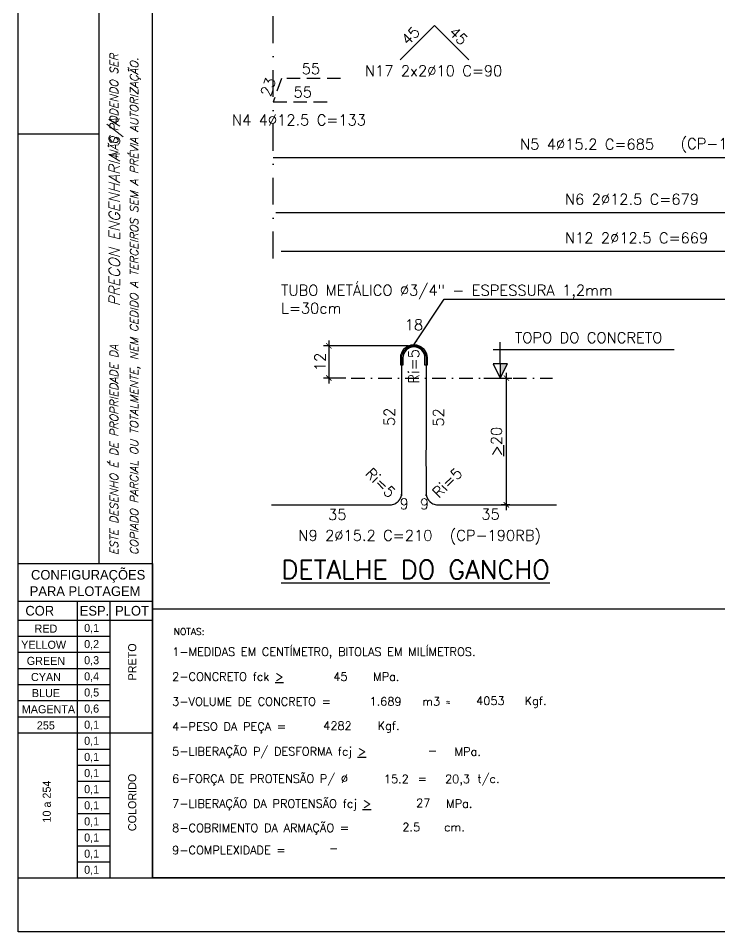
# Model space of a CAD drawing. Header units: centimetres. Extents: x 1658 to 6058, y 7962 to 9447.
# Drawn here: x 3958 to 4611, y 7962 to 8812 of the extents above; entities that cross this region are included whole.
import ezdxf
from ezdxf.enums import TextEntityAlignment as Align

# ---------------------------------------------------------------- set-up
doc = ezdxf.new("R2010")
doc.units = ezdxf.units.CM
doc.header["$LTSCALE"] = 50
doc.header["$MEASUREMENT"] = 0
doc.header["$PDMODE"] = 67
doc.linetypes.add('DASHDOT', pattern=[1, 0.5, -0.25, 0, -0.25])
doc.linetypes.add('HIDDEN', pattern=[0.375, 0.25, -0.125])
for name, color, linetype in [('COTAS-PRECON', 1, 'Continuous'), ('FERROS-PRECON', 4, 'Continuous'), ('FORMATO-PRECON', 2, 'Continuous'), ('HACHURAS-PRECON', 1, 'Continuous'), ('LINHA CENTRO-PRECON', 1, 'DASHDOT'), ('LINHA-01-PRECON', 1, 'Continuous'), ('LINHA-04-PRECON', 4, 'Continuous'), ('LINHA-05-PRECON', 5, 'Continuous'), ('NOTAS-PRECON', 2, 'Continuous'), ('X1', 2, 'Continuous')]:
    doc.layers.add(name, color=color, linetype=linetype)
doc.styles.add('PRECON-ROMANS', font='romans.shx')
doc.styles.add('R060', font='ACENT.shx', dxfattribs={"height": 75})
doc.styles.add('ROMANS', font='ROMANS.SHX', dxfattribs={"oblique": 15, "height": 3})
doc.styles.get("Standard").update_dxf_attribs({"font": 'romans.shx'})
doc.dimstyles.new('ESC50-25', dxfattribs={"dimscale": 50, "dimtxt": 0.2, "dimasz": 0.1, "dimexe": 0.1, "dimexo": 0.1, "dimgap": 0.065, "dimtad": 1, "dimdec": 1, "dimlfac": 0.5, "dimzin": 12, "dimdsep": 46, "dimtxsty": 'Standard', "dimblk": 'ARCHTICK', "dimcen": 0.09, "dimdle": 0.1, "dimclrd": 256, "dimclre": 256, "dimclrt": 2, "dimaunit": 1, "dimazin": 0, "dimtfac": 1, "dimtdec": 1, "dimtix": 1, "dimtmove": 1, "dimatfit": 3, "dimfxl": 1, "dimtolj": 1, "dimtzin": 0, "dimlwd": -1, "dimlwe": -1, "dimarcsym": 0})
doc.dimstyles.new('ESC50-50', dxfattribs={"dimscale": 50, "dimtxt": 0.2, "dimasz": 0.15, "dimexe": 0.15, "dimexo": 0.15, "dimgap": 0.08, "dimtad": 1, "dimdec": 1, "dimzin": 12, "dimdsep": 46, "dimtxsty": 'Standard', "dimblk": 'ARCHTICK', "dimcen": 0.09, "dimdle": 0.15, "dimclrd": 256, "dimclre": 256, "dimclrt": 2, "dimazin": 3, "dimtfac": 1, "dimtdec": 1, "dimtix": 1, "dimtmove": 2, "dimatfit": 2, "dimfxl": 0.15, "dimtolj": 1, "dimtzin": 0, "dimarcsym": 0})

# ---------------------------------------------------------------- blocks, each defined once
blk = doc.blocks.new('A$C0AF02B9D')
at = {"layer": 'FORMATO-PRECON', "color": 1}
for p, q in [((0, 585), (250, 585)), ((0, 0), (0, 585)), ((250, 585), (250, 0)), ((0, 480), (250, 480)), ((0, 450), (170.7, 450)), ((0, 420), (170.7, 420)), ((0, 390), (170.7, 390)), ((0, 360), (170.7, 360)), ((0, 330), (170.7, 330)), ((0, 300), (170.7, 300)), ((110.1, 240), (170.7, 240)), ((110.1, 210), (170.7, 210)), ((110.1, 180), (170.7, 180)), ((110.1, 150), (170.7, 150)), ((110.1, 150), (170.7, 150)), ((110.1, 120), (170.7, 120)), ((110.1, 120), (170.7, 120)), ((110.1, 90), (170.7, 90)), ((110.1, 90), (170.7, 90)), ((110.1, 60), (170.7, 60)), ((110.1, 60), (170.7, 60)), ((110.1, 30), (170.7, 30)), ((110.1, 30), (170.7, 30)), ((0, 0), (250, 0)), ((110.1, 0), (170.7, 0)), ((110.1, 0), (170.7, 0)), ((110.1, 0), (170.7, 0))]:
    blk.add_line(p, q, dxfattribs=at)
at = {"layer": 'FORMATO-PRECON'}
for p, q in [((0, 515), (250, 515)), ((110.1, 0), (110.1, 515)), ((170.7, 0), (170.7, 515)), ((0, 270), (250, 270))]:
    blk.add_line(p, q, dxfattribs=at)
at = {"layer": 'FORMATO-PRECON', "style": 'R060'}
for s, p in [('CONFIGURAÇÕES ', (133.4, 563.9)), ('PARA PLOTAGEM', (124.3, 533.7)), ('COR', (40, 497.3)), ('ESP.', (141.8, 497.3)), ('PLOT', (211.6, 497.3))]:
    blk.add_text(s, height=18, dxfattribs=at).set_placement(p, align=Align.MIDDLE)
at = {"layer": 'FORMATO-PRECON', "color": 1, "style": 'R060'}
for s, p in [('RED', (51.5, 464)), ('0,1', (136.5, 464)), ('0,2', (136.5, 434)), ('YELLOW', (47.2, 434)), ('GREEN', (51.5, 404)), ('0,3', (136.5, 404)), ('CYAN', (51.5, 374)), ('0,4', (136.5, 374)), ('BLUE', (51.5, 344)), ('0,5', (136.5, 344)), ('0,6', (136.5, 314)), ('MAGENTA', (56.1, 314)), ('255', (51.3, 284)), ('0,1', (136.5, 284)), ('0,1', (136.5, 254)), ('0,1', (136.5, 224)), ('0,1', (136.5, 194)), ('0,1', (136.5, 164)), ('0,1', (136.5, 134)), ('0,1', (136.5, 104)), ('0,1', (136.5, 74)), ('0,1', (136.5, 44)), ('0,1', (136.5, 14))]:
    blk.add_text(s, height=15, dxfattribs=at).set_placement(p, align=Align.MIDDLE)
for s, p in [('PRETO', (212, 402.1)), ('COLORIDO', (212, 140.6)), ('10 a 254', (53, 142.2))]:
    blk.add_text(s, height=15, rotation=90, dxfattribs=at).set_placement(p, align=Align.MIDDLE)
blk = doc.blocks.new('A$C432D58B7')
at = {"layer": 'LINHA-01-PRECON'}
blk.add_blockref('A$C0AF02B9D', (0, 0), dxfattribs=at)
blk = doc.blocks.new('A$C550964AD')
at = {"layer": 'LINHA-01-PRECON'}
blk.add_blockref('A$C432D58B7', (0, 0), dxfattribs=at)
blk = doc.blocks.new('A$C12EB5E76')
at = {"layer": 'FORMATO-PRECON', "color": 6}
blk.add_line((35.3, 3089.3), (35.3, 1939.3), dxfattribs=at)
at = {"layer": 'FORMATO-PRECON'}
for points in [[(-114.7, 1254.3), (-114.7, 4224.3), (4085.3, 4224.3), (4085.3, 1254.3)], [(135.3, 1939.3), (135.3, 3089.3), (35.3, 3089.3), (35.3, 1939.3)]]:
    blk.add_lwpolyline(points, close=True, dxfattribs=at)
at = {"layer": 'FORMATO-PRECON', "color": 6}
blk.add_lwpolyline([(135.3, 1354.3), (135.3, 4124.3), (3985.3, 4124.3), (3985.3, 1354.3)], close=True, dxfattribs=at)
at = {"layer": 'FORMATO-PRECON'}
blk.add_lwpolyline([(-114.7, 2739.3), (35.3, 2739.3)], dxfattribs=at)
at = {"layer": 'LINHA-05-PRECON'}
blk.add_blockref('A$C550964AD', (-114.7, 1354.3), dxfattribs=at)
at = {"layer": 'FORMATO-PRECON', "style": 'ROMANS', "oblique": 15}
for s, p in [('ESTE DESENHO É DE PROPRIEDADE DA                            NÃO PODENDO SER', (70.9, 1955.1)), ('COPIADO PARCIAL OU TOTALMENTE, NEM CEDIDO A TERCEIROS SEM A PRÉVIA AUTORIZAÇÃO.', (108.3, 1955.1))]:
    blk.add_text(s, height=15, rotation=90, dxfattribs=at).set_placement(p)
at = {"layer": 'FORMATO-PRECON', "color": 3, "style": 'ROMANS', "oblique": 15}
blk.add_text('PRECON ENGENHARIA S/A', height=20, rotation=90, dxfattribs=at).set_placement((74, 2418.3))
blk = doc.blocks.new('NOTAS')
at = {"layer": 'NOTAS-PRECON', "color": 3, "style": 'ROMANS'}
blk.add_text('NOTAS:', height=11.93, dxfattribs=at).set_placement((9112.7, 411.6))
at = {"layer": 'NOTAS-PRECON', "style": 'ROMANS'}
for s, height, p in [('1-MEDIDAS EM CENTÍMETRO, BITOLAS EM MILÍMETROS. ', 14.918, (9109.9, 374)), ('2-CONCRETO fck %%U>%%U ', 14.918, (9109.9, 329.3)), ('3-VOLUME DE CONCRETO =', 14.918, (9109.9, 284.5)), ('≈ ', 14.92, (9601.3, 284.5)), ('4-PESO DA PEÇA =', 14.918, (9109.9, 239.7)), ('5-LIBERAÇÃO P/ DESFORMA fcj %%U>', 14.918, (9109.9, 195)), ('6-FORÇA DE PROTENSÃO P/ %%C', 14.918, (9109.8, 145.9)), ('=', 14.9, (9550.9, 145.9)), ('t/c.', 14.92, (9658.1, 145.9)), ('7-LIBERAÇÃO DA PROTENSÃO fcj %%U>', 14.918, (9109.8, 101.2)), ('MPa.', 14.92, (9601.8, 101.2)), ('8-COBRIMENTO DA ARMAÇÃO =', 14.918, (9109.9, 57.6)), ('9-COMPLEXIDADE =', 14.918, (9109.9, 17.6))]:
    blk.add_text(s, height=height, dxfattribs=at).set_placement(p)
at = {"layer": 'NOTAS-PRECON', "color": 2, "style": 'PRECON-ROMANS'}
for s, p in [('   MPa.', (9477.7, 336.7)), ('m3', (9575.1, 292.2)), ('Kgf.', (9762.6, 293.3)), ('Kgf.', (9498.6, 248.6)), ('MPa.', (9640.7, 202.1)), ('cm.', (9616.9, 66.5))]:
    blk.add_text(s, height=14.92, dxfattribs=at).set_placement(p, align=Align.MIDDLE_CENTER)
at = {"layer": 'NOTAS-PRECON', "color": 2, "style": 'PRECON-ROMANS', "flags": 8}
for tag, p in [('A', (9412.1, 336.7)), ('B', (9493.1, 292.2)), ('C', (9681.4, 293.3)), ('D', (9406.7, 248.6)), ('E', (9577.4, 203.8)), ('F', (9512.4, 153)), ('G', (9622.3, 153)), ('H', (9560.8, 110)), ('I', (9539.2, 66.5))]:
    blk.add_attdef(tag, text='', height=14.9, dxfattribs=at).set_placement(p, align=Align.MIDDLE_CENTER)
at = {"layer": 'NOTAS-PRECON', "color": 2, "style": 'PRECON-ROMANS'}
blk.add_attdef('J', (9391.7, 21.3), '', height=14.9, dxfattribs=at)
blk = doc.blocks.new('*D33')
at = {"layer": 'Defpoints', "color": 0, "transparency": 16777216}
for p in [(4203.11, 8756.44), (4195.57, 8734.71), (4195.57, 8734.71)]:
    blk.add_point(p, dxfattribs=at)
at = {"layer": 'COTAS-PRECON', "color": 2, "transparency": 16777216, "insert": (4190.84, 8748.52), "char_height": 10, "attachment_point": 5, "rotation": 70.88169}
blk.add_mtext('\\A1;23', dxfattribs=at)
blk = doc.blocks.new('_ArchTick')
at = {"color": 0, "linetype": 'ByBlock', "const_width": 0.15}
blk.add_lwpolyline([(-0.5, -0.5), (0.5, 0.5)], dxfattribs=at)
blk = doc.blocks.new('*D34')
at = {"layer": 'Defpoints', "color": 0, "transparency": 16777216}
for p in [(4203.11, 8756.44), (4258.11, 8756.44), (4258.11, 8756.44)]:
    blk.add_point(p, dxfattribs=at)
at = {"layer": 'COTAS-PRECON', "color": 2, "transparency": 16777216, "insert": (4230.61, 8765.44), "char_height": 10, "attachment_point": 5}
blk.add_mtext('\\A1;55', dxfattribs=at)
blk = doc.blocks.new('*D35')
at = {"layer": 'Defpoints', "color": 0, "transparency": 16777216}
for p in [(4195.57, 8734.71), (4195.57, 8734.71), (4250.57, 8734.71)]:
    blk.add_point(p, dxfattribs=at)
at = {"layer": 'COTAS-PRECON', "color": 2, "transparency": 16777216, "insert": (4223.07, 8743.71), "char_height": 10, "attachment_point": 5}
blk.add_mtext('\\A1;55', dxfattribs=at)
blk = doc.blocks.new('*D156')
at = {"layer": 'Defpoints', "color": 0, "transparency": 16777216}
for p in [(4316.13, 8489.68), (4315.13, 8370.91), (4316.13, 8370.91)]:
    blk.add_point(p, dxfattribs=at)
at = {"layer": 'COTAS-PRECON', "color": 2, "transparency": 16777216, "insert": (4303.58, 8441.47), "char_height": 10, "attachment_point": 5, "rotation": 90}
blk.add_mtext('\\A1;52', dxfattribs=at)
blk = doc.blocks.new('*D157')
at = {"layer": 'Defpoints', "color": 0, "transparency": 16777216}
for p in [(4348.94, 8359.64), (4348.94, 8359.64), (4459.01, 8359.64)]:
    blk.add_point(p, dxfattribs=at)
at = {"layer": 'COTAS-PRECON', "color": 2, "transparency": 16777216, "insert": (4397.67, 8350.99), "char_height": 10, "attachment_point": 5}
blk.add_mtext('\\A1;35', dxfattribs=at)
blk = doc.blocks.new('*D158')
at = {"layer": 'Defpoints', "color": 0, "transparency": 16777216}
for p in [(4193.79, 8359.64), (4303.86, 8359.64), (4303.86, 8359.64)]:
    blk.add_point(p, dxfattribs=at)
at = {"layer": 'COTAS-PRECON', "color": 2, "transparency": 16777216, "insert": (4255.13, 8350.67), "char_height": 10, "attachment_point": 5}
blk.add_mtext('\\A1;35', dxfattribs=at)
blk = doc.blocks.new('*D159')
at = {"layer": 'Defpoints', "color": 0, "transparency": 16777216}
for p in [(4336.67, 8489.68), (4336.67, 8370.91), (4337.67, 8370.91)]:
    blk.add_point(p, dxfattribs=at)
at = {"layer": 'COTAS-PRECON', "color": 2, "transparency": 16777216, "insert": (4349.22, 8441), "char_height": 10, "attachment_point": 5, "rotation": 90}
blk.add_mtext('\\A1;52', dxfattribs=at)
blk = doc.blocks.new('*D160')
at = {"layer": 'COTAS-PRECON', "transparency": 16777216}
for p, q in [((4412.44, 8354.64), (4412.44, 8482.64)), ((4391.4, 8477.64), (4417.44, 8477.64)), ((4415.68, 8359.64), (4407.44, 8359.64))]:
    blk.add_line(p, q, dxfattribs=at)
at = {"layer": 'Defpoints', "color": 0, "transparency": 16777216}
for p in [(4386.4, 8477.64), (4412.44, 8477.64), (4420.68, 8359.64)]:
    blk.add_point(p, dxfattribs=at)
at = {"layer": 'COTAS-PRECON', "transparency": 16777216, "xscale": 5, "yscale": 5, "zscale": 5}
for p, rotation in [((4412.44, 8477.64), 90), ((4412.44, 8359.64), 270)]:
    blk.add_blockref('_ArchTick', p, dxfattribs=dict(at, rotation=rotation))
at = {"layer": 'COTAS-PRECON', "color": 2, "transparency": 16777216, "insert": (4403.19, 8418.64), "char_height": 10, "attachment_point": 5, "rotation": 90}
blk.add_mtext('\\A1;{\\L>}20', dxfattribs=at)
blk = doc.blocks.new('*D161')
at = {"layer": 'COTAS-PRECON', "transparency": 16777216}
for p, q in [((4247.29, 8512.68), (4247.29, 8472.64)), ((4321.4, 8507.68), (4242.29, 8507.68)), ((4263.19, 8477.64), (4242.29, 8477.64))]:
    blk.add_line(p, q, dxfattribs=at)
at = {"layer": 'Defpoints', "color": 0, "transparency": 16777216}
for p in [(4326.4, 8507.68), (4247.29, 8477.64), (4268.19, 8477.64)]:
    blk.add_point(p, dxfattribs=at)
at = {"layer": 'COTAS-PRECON', "transparency": 16777216, "xscale": 5, "yscale": 5, "zscale": 5}
for p, rotation in [((4247.29, 8507.68), 90), ((4247.29, 8477.64), 270)]:
    blk.add_blockref('_ArchTick', p, dxfattribs=dict(at, rotation=rotation))
at = {"layer": 'COTAS-PRECON', "color": 2, "transparency": 16777216, "insert": (4239.04, 8492.66), "char_height": 10, "attachment_point": 5, "rotation": 90}
blk.add_mtext('\\A1;12', dxfattribs=at)
blk = doc.blocks.new('*D208')
at = {"layer": 'Defpoints', "color": 0, "transparency": 16777216}
for p in [(4345.57, 8805.64), (4313.75, 8773.82), (4313.75, 8773.82)]:
    blk.add_point(p, dxfattribs=at)
at = {"layer": 'COTAS-PRECON', "color": 2, "transparency": 16777216, "insert": (4323.3, 8796.09), "char_height": 10, "attachment_point": 5, "rotation": 45}
blk.add_mtext('\\A1;45', dxfattribs=at)
blk = doc.blocks.new('*D209')
at = {"layer": 'Defpoints', "color": 0, "transparency": 16777216}
for p in [(4345.57, 8805.64), (4377.39, 8773.82), (4377.39, 8773.82)]:
    blk.add_point(p, dxfattribs=at)
at = {"layer": 'COTAS-PRECON', "color": 2, "transparency": 16777216, "insert": (4367.85, 8796.09), "char_height": 10, "attachment_point": 5, "rotation": 315}
blk.add_mtext('\\A1;45', dxfattribs=at)

msp = doc.modelspace()

# ---------------------------------------------------------------- hatches: boundary and pattern name
at = {"layer": 'HACHURAS-PRECON'}
msp.add_hatch(color=256, dxfattribs=at).paths.add_polyline_path([(4406.8, 8490.97), (4413.464, 8490.97), (4406.8, 8477.643)])

# ---------------------------------------------------------------- linework, layer by layer
at = {"layer": 'COTAS-PRECON', "linetype": 'DASHDOT'}
msp.add_line((4195.574, 8588.973), (4195.574, 9357.88), dxfattribs=at)
at = {"layer": 'FORMATO-PRECON', "color": 6}
msp.add_lwpolyline([(4083.357, 8012.482), (4623.357, 8012.482), (4623.357, 8262.482), (4083.357, 8262.482)], close=True, dxfattribs=at)
at = {"layer": 'HACHURAS-PRECON'}
msp.add_line((4406.8, 8490.97), (4406.8, 8477.643), dxfattribs=at)
at = {"layer": 'LINHA CENTRO-PRECON', "color": 1, "ltscale": 0.5}
msp.add_line((4268.188, 8477.643), (4455.237, 8477.643), dxfattribs=at)
at = {"layer": 'LINHA-01-PRECON'}
for p, q in [((4406.8, 8490.627), (4406.8, 8510.962)), ((4400.136, 8504.298), (4568.657, 8504.298)), ((4413.464, 8490.97), (4400.136, 8490.97)), ((4400.136, 8490.97), (4406.8, 8477.643)), ((4406.8, 8477.643), (4413.464, 8490.97))]:
    msp.add_line(p, q, dxfattribs=at)
msp.add_lwpolyline([(4338.67, 8489.683), (4336.67, 8489.683), (4336.67, 8496.413, 1), (4316.13, 8496.413), (4316.13, 8489.683), (4314.13, 8489.683), (4314.13, 8496.413, -1), (4338.67, 8496.413)], format="xyb", close=True, dxfattribs=at)
at = {"layer": 'LINHA-04-PRECON'}
for p, q in [((4195.574, 8682.937), (4880.074, 8682.937)), ((4198.074, 8631.741), (4877.074, 8631.741)), ((4203.074, 8595.741), (4872.074, 8595.741))]:
    msp.add_line(p, q, dxfattribs=at)
msp.add_lwpolyline([(4377.394, 8773.819), (4359.716, 8791.496), (4345.574, 8805.638), (4338.503, 8798.567), (4331.432, 8791.496), (4313.754, 8773.819)], dxfattribs=at)
at = {"layer": 'LINHA-04-PRECON', "linetype": 'HIDDEN'}
msp.add_lwpolyline([(4258.107, 8756.441), (4203.107, 8756.441), (4195.574, 8734.71), (4250.574, 8734.71)], dxfattribs=at)
at = {"layer": 'LINHA-04-PRECON', "color": 4, "linetype": 'Continuous'}
msp.add_rational_spline([(4193.785, 8359.643), (4275.13, 8359.643), (4303.86, 8359.643), (4308.528, 8359.643), (4311.829, 8362.943), (4315.13, 8366.244), (4315.13, 8370.913), (4315.13, 8471.643), (4315.13, 8496.413), (4315.13, 8501.081), (4318.431, 8504.382), (4321.732, 8507.683), (4326.4, 8507.683), (4331.068, 8507.683), (4334.369, 8504.382), (4337.67, 8501.081), (4337.67, 8496.413), (4337.67, 8471.643), (4337.67, 8370.913), (4337.67, 8366.244), (4340.971, 8362.943), (4344.272, 8359.643), (4348.94, 8359.643), (4377.67, 8359.643), (4459.014, 8359.643)], [1, 1, 1, 0.923879532511, 1, 0.923879532511, 1, 1, 1, 0.923879532511, 1, 0.923879532511, 1, 0.923879532511, 1, 0.923879532511, 1, 1, 1, 0.923879532511, 1, 0.923879532511, 1, 1, 1], degree=2, knots=[0, 0, 0, 1, 1, 1.7853982, 1.7853982, 2.5707963, 2.5707963, 3.5707963, 3.5707963, 4.3561945, 4.3561945, 5.1415927, 5.1415927, 5.9269908, 5.9269908, 6.712389, 6.712389, 7.712389, 7.712389, 8.4977871, 8.4977871, 9.2831853, 9.2831853, 10.2831853, 10.2831853, 10.2831853], dxfattribs=at)

# ---------------------------------------------------------------- block references
at = {"layer": 'COTAS-PRECON', "xscale": 0.5000000000000071, "yscale": 0.5000000000000071, "zscale": 0.5000000000000071}
msp.add_blockref('A$C12EB5E76', (4015.702, 7335.343), dxfattribs=at)
at = {"layer": 'LINHA-01-PRECON', "color": 2}
ref = msp.add_blockref('NOTAS', (-617.139, 8025.41), dxfattribs=dict(at, xscale=0.5179736842118017, yscale=0.5179736842118017, zscale=0.5179736842118017))
ref.add_attrib('A', '45', dxfattribs={"layer": 'NOTAS-PRECON', "color": 2, "height": 7.7271, "style": 'PRECON-ROMANS'}).set_placement((4258.076, 8199.819), align=Align.MIDDLE_CENTER)
ref.add_attrib('B', '1.689', dxfattribs={"layer": 'NOTAS-PRECON', "color": 2, "height": 7.7271, "style": 'PRECON-ROMANS'}).set_placement((4300.02, 8176.762), align=Align.MIDDLE_CENTER)
ref.add_attrib('C', '4053', dxfattribs={"layer": 'NOTAS-PRECON', "color": 2, "height": 7.7271, "style": 'PRECON-ROMANS'}).set_placement((4397.567, 8177.337), align=Align.MIDDLE_CENTER)
ref.add_attrib('D', '4282', dxfattribs={"layer": 'NOTAS-PRECON', "color": 2, "height": 7.7271, "style": 'PRECON-ROMANS'}).set_placement((4255.304, 8154.155), align=Align.MIDDLE_CENTER)
ref.add_attrib('E', '-', dxfattribs={"layer": 'NOTAS-PRECON', "color": 2, "height": 7.727, "style": 'PRECON-ROMANS'}).set_placement((4343.714, 8130.974), align=Align.MIDDLE_CENTER)
ref.add_attrib('F', '15.2', dxfattribs={"layer": 'NOTAS-PRECON', "color": 2, "height": 7.7271, "style": 'PRECON-ROMANS'}).set_placement((4310.043, 8104.674), align=Align.MIDDLE_CENTER)
ref.add_attrib('G', '20,3', dxfattribs={"layer": 'NOTAS-PRECON', "color": 2, "height": 7.7271, "style": 'PRECON-ROMANS'}).set_placement((4366.982, 8104.674), align=Align.MIDDLE_CENTER)
ref.add_attrib('H', '27', dxfattribs={"layer": 'NOTAS-PRECON', "color": 2, "height": 7.7271, "style": 'PRECON-ROMANS'}).set_placement((4335.128, 8082.37), align=Align.MIDDLE_CENTER)
ref.add_attrib('I', '2.5', dxfattribs={"layer": 'NOTAS-PRECON', "color": 2, "height": 7.7271, "style": 'PRECON-ROMANS'}).set_placement((4323.912, 8059.832), align=Align.MIDDLE_CENTER)
ref.add_attrib('J', '-', (4247.539, 8036.452), dxfattribs={"layer": 'NOTAS-PRECON', "color": 2, "height": 7.727, "style": 'PRECON-ROMANS'})

# ---------------------------------------------------------------- texts
at = {"color": 2, "char_height": 10, "attachment_point": 5}
for s, insert in [('\\A1;\\pxql;TUBO METÁLICO %%C3/4" - ESPESSURA 1,2mm\\PL=30cm', (4357.114, 8550.99)), ('\\A1;18', (4326.4, 8527.234)), ('\\A1;TOPO DO CONCRETO', (4488.945, 8515.193)), ('\\A1;9', (4317.409, 8360.643)), ('\\A1;9', (4336.254, 8360.54))]:
    msp.add_mtext(s, dxfattribs=dict(at, insert=insert))
at = {"color": 2, "insert": (4326.25, 8488.527), "char_height": 10, "width": 86.55327, "attachment_point": 5, "rotation": 90}
msp.add_mtext('\\A1;Ri=5', dxfattribs=at)
at = {"layer": 'COTAS-PRECON', "insert": (4616.951, 8694.063), "char_height": 10, "attachment_point": 5}
msp.add_mtext('\\A1;(CP-190RB)', dxfattribs=at)
at = {"layer": 'FERROS-PRECON', "color": 2, "linetype": 'Continuous', "char_height": 10, "width": 58.57143}
for insert, attachment_point, rotation in [((4310.189, 8372.435), 3, 315), ((4342.61, 8372.435), 1, 45)]:
    msp.add_mtext('Ri=5', dxfattribs=dict(at, insert=insert, attachment_point=attachment_point, rotation=rotation))
at = {"layer": 'LINHA-01-PRECON', "color": 2, "attachment_point": 5}
for s, insert, char_height in [('\\A1;(CP-190RB)', (4402.179, 8329.561), 10), ('\\A1;{\\L\\C4;DETALHE DO GANCHO}', (4327.953, 8299.506), 17.5)]:
    msp.add_mtext(s, dxfattribs=dict(at, insert=insert, char_height=char_height))
at = {"layer": 'X1', "style": 'PRECON-ROMANS'}
for s, p in [('N17 2x2%%C10 C=90', (4280.919, 8758.512)), ('N4 4%%C12.5 C=133', (4157.154, 8712.763)), ('N5 4%%C15.2 C=685', (4425.164, 8690.224)), ('N6 2%%C12.5 C=679', (4466.892, 8639.027)), ('N12 2%%C12.5 C=669', (4466.892, 8603.027))]:
    msp.add_text(s, height=10, dxfattribs=at).set_placement(p)
at = {"layer": 'X1', "style": 'ROMANS'}
msp.add_text('N9 2%%C15.2 C=210', height=10, dxfattribs=at).set_placement((4281.285, 8326.215), align=Align.CENTER)

# ---------------------------------------------------------------- dimensions: what is measured, and where the dimension line sits
at = {"layer": 'COTAS-PRECON'}
for p1, p2, override, picture, middle in [((4345.574, 8805.638), (4313.754, 8773.819), {"dimblk": 'ArchTick', "dimse1": 1, "dimse2": 1, "dimsd1": 1, "dimsd2": 1}, '*D208', (4323.3, 8796.093)), ((4345.574, 8805.638), (4377.394, 8773.819), {"dimblk": 'ArchTick', "dimse1": 1, "dimse2": 1, "dimsd1": 1, "dimsd2": 1}, '*D209', (4367.848, 8796.093)), ((4203.107, 8756.441), (4258.107, 8756.441), {"dimse1": 1, "dimse2": 1, "dimsd1": 1, "dimsd2": 1}, '*D34', (4230.607, 8765.441)), ((4203.107, 8756.441), (4195.574, 8734.71), {"dimse1": 1, "dimse2": 1, "dimsd1": 1, "dimsd2": 1}, '*D33', (4190.837, 8748.523)), ((4250.574, 8734.71), (4195.574, 8734.71), {"dimse1": 1, "dimse2": 1, "dimsd1": 1, "dimsd2": 1}, '*D35', (4223.074, 8743.71))]:
    dim = msp.add_aligned_dim(p1=p1, p2=p2, distance=0, dimstyle='ESC50-50', override=override, dxfattribs=at)
    dim.commit()
    dim.dimension.update_dxf_attribs({"geometry": picture, "text_midpoint": middle})
dim = msp.add_linear_dim(base=(4247.29, 8477.643), p1=(4326.4, 8507.683), p2=(4268.188, 8477.643), angle=90, text='12', dimstyle='ESC50-25', dxfattribs=at)
dim.commit()
dim.dimension.update_dxf_attribs({"geometry": '*D161', "text_midpoint": (4247.29, 8492.663), "dimtype": 160})
for base, p1, p2, angle, text, picture, middle in [((4316.13, 8370.913), (4316.13, 8489.683), (4315.13, 8370.913), 90, '52', '*D156', (4303.576, 8441.466)), ((4336.67, 8370.913), (4336.67, 8489.683), (4337.67, 8370.913), 90, '52', '*D159', (4349.223, 8440.996)), ((4303.86, 8359.643), (4193.785, 8359.643), (4303.86, 8359.643), 180, '35', '*D158', (4255.13, 8350.667))]:
    dim = msp.add_linear_dim(base=base, p1=p1, p2=p2, angle=angle, text=text, dimstyle='ESC50-25', override={"dimse1": 1, "dimse2": 1, "dimsd1": 1, "dimsd2": 1, "dimtmove": 2}, dxfattribs=at)
    dim.commit()
    dim.dimension.update_dxf_attribs({"geometry": picture, "text_midpoint": middle, "dimtype": 160})
dim = msp.add_linear_dim(base=(4412.435, 8477.643), p1=(4420.681, 8359.643), p2=(4386.4, 8477.643), angle=90, text='{\\L>}20', dimstyle='ESC50-25', dxfattribs=at)
dim.commit()
dim.dimension.update_dxf_attribs({"geometry": '*D160', "text_midpoint": (4403.185, 8418.643)})
dim = msp.add_linear_dim(base=(4348.94, 8359.643), p1=(4459.014, 8359.643), p2=(4348.94, 8359.643), text='35', dimstyle='ESC50-25', override={"dimse1": 1, "dimse2": 1, "dimsd1": 1, "dimsd2": 1, "dimtmove": 2}, dxfattribs=at)
dim.commit()
dim.dimension.update_dxf_attribs({"geometry": '*D157', "text_midpoint": (4397.67, 8350.99), "dimtype": 160})

# ---------------------------------------------------------------- leaders
at = {"layer": 'LINHA-01-PRECON'}
msp.add_leader([(4326.4, 8508.683), (4354.464, 8550.99), (4710.683, 8550.99)], dimstyle='ESC50-25', dxfattribs=at)

doc.saveas('drawing.dxf')
